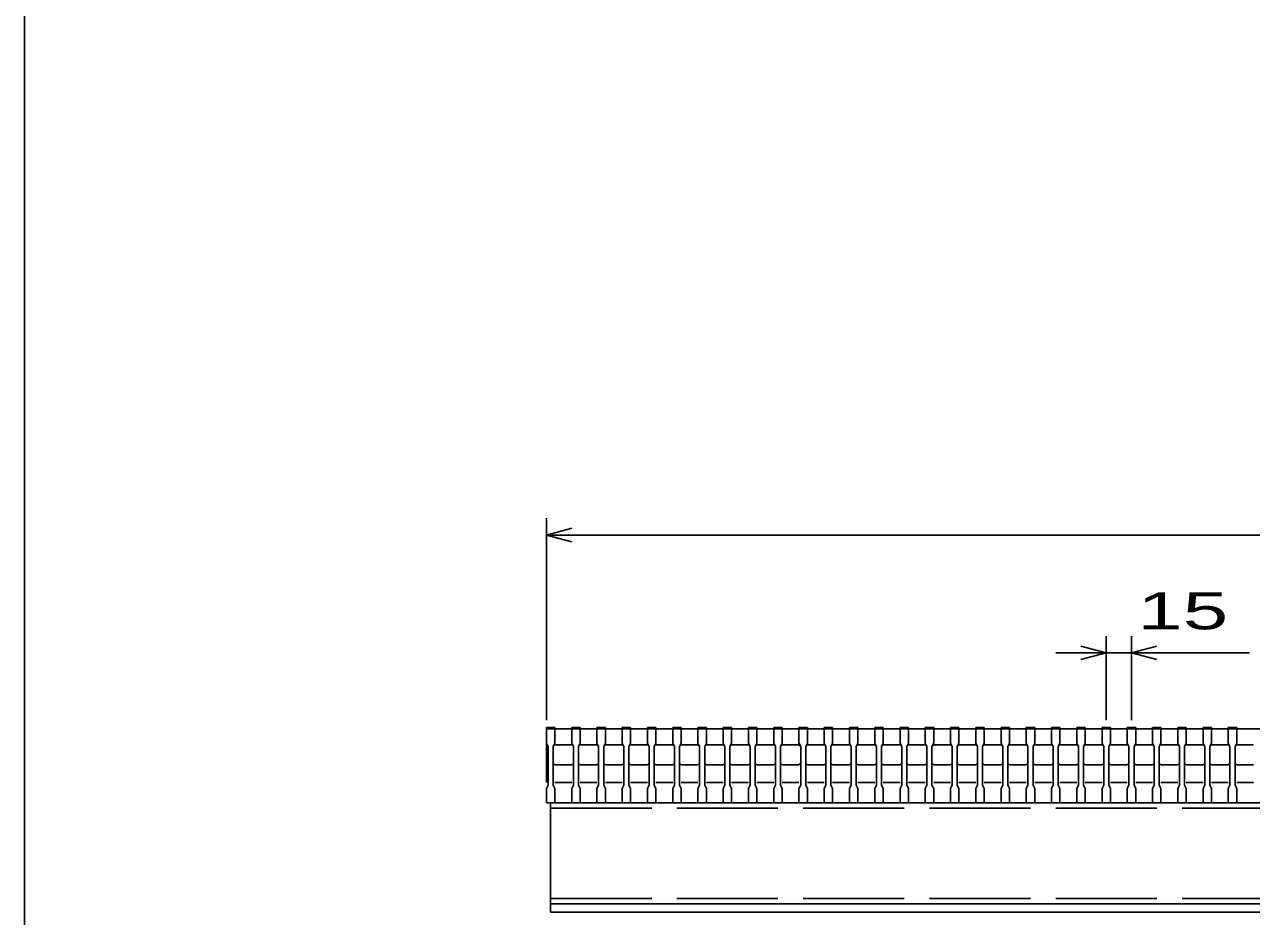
# Model space of a CAD drawing. Units: millimetres, scale not verified. Extents: x -1820 to 1731, y -1282 to 1054.
# Drawn here: x -1729 to -1000, y -654 to -124 of the extents above; entities that cross this region are included whole.
import ezdxf
from ezdxf.enums import TextEntityAlignment as Align

# ---------------------------------------------------------------- set-up
doc = ezdxf.new("R2010")
doc.units = ezdxf.units.MM
doc.header["$LTSCALE"] = 10
doc.linetypes.add('DASHED', pattern=[7.5, 6, -1.5])
for name, color, linetype, lineweight in [('0_2', 150, 'Continuous', 25), ('16', 3, 'Continuous', 25), ('22', 4, 'Continuous', 25)]:
    doc.layers.add(name, color=color, linetype=linetype, lineweight=lineweight)
doc.styles.add('ベクトル', font='')
doc.styles.get('ベクトル').set_extended_font_data('ベクトル')

msp = doc.modelspace()

# ---------------------------------------------------------------- linework, layer by layer
at = {"layer": '0_2'}
msp.add_line((-1729, -1146.5), (-1729, 1053.5), dxfattribs=at)
at = {"layer": '16'}
for p, q in [((-1419, -542.5), (-1419, -541.8)), ((-1419, -541.8), (-1414, -541.8)), ((-1419, -542.5), (-1419, -551)), ((-1414, -542.5), (-1419, -542.5)), ((-1419, -542.5), (-1419, -574.5)), ((-1419, -542.5), (-424, -542.5)), ((-1414, -541.8), (-1414, -542.5)), ((-1414, -551), (-1414, -542.5)), ((-1404, -542.5), (-1404, -541.8)), ((-1404, -541.8), (-1399, -541.8)), ((-1404, -542.5), (-1404, -551)), ((-1399, -542.5), (-1404, -542.5)), ((-1399, -541.8), (-1399, -542.5)), ((-1399, -551), (-1399, -542.5)), ((-1389, -542.5), (-1389, -541.8)), ((-1389, -541.8), (-1384, -541.8)), ((-1389, -542.5), (-1389, -551)), ((-1384, -542.5), (-1389, -542.5)), ((-1384, -541.8), (-1384, -542.5)), ((-1384, -551), (-1384, -542.5)), ((-1374, -542.5), (-1374, -541.8)), ((-1374, -541.8), (-1369, -541.8)), ((-1374, -542.5), (-1374, -551)), ((-1369, -542.5), (-1374, -542.5)), ((-1369, -541.8), (-1369, -542.5)), ((-1369, -551), (-1369, -542.5)), ((-1359, -542.5), (-1359, -541.8)), ((-1359, -541.8), (-1354, -541.8)), ((-1359, -542.5), (-1359, -551)), ((-1354, -542.5), (-1359, -542.5)), ((-1354, -541.8), (-1354, -542.5)), ((-1354, -551), (-1354, -542.5)), ((-1344, -542.5), (-1344, -541.8)), ((-1344, -541.8), (-1339, -541.8)), ((-1344, -542.5), (-1344, -551)), ((-1339, -542.5), (-1344, -542.5)), ((-1339, -541.8), (-1339, -542.5)), ((-1339, -551), (-1339, -542.5)), ((-1329, -542.5), (-1329, -541.8)), ((-1329, -541.8), (-1324, -541.8)), ((-1329, -542.5), (-1329, -551)), ((-1324, -542.5), (-1329, -542.5)), ((-1324, -541.8), (-1324, -542.5)), ((-1324, -551), (-1324, -542.5)), ((-1314, -542.5), (-1314, -541.8)), ((-1314, -541.8), (-1309, -541.8)), ((-1314, -542.5), (-1314, -551)), ((-1309, -542.5), (-1314, -542.5)), ((-1309, -541.8), (-1309, -542.5)), ((-1309, -551), (-1309, -542.5)), ((-1299, -542.5), (-1299, -541.8)), ((-1299, -541.8), (-1294, -541.8)), ((-1299, -542.5), (-1299, -551)), ((-1294, -542.5), (-1299, -542.5)), ((-1294, -541.8), (-1294, -542.5)), ((-1294, -551), (-1294, -542.5)), ((-1284, -542.5), (-1284, -541.8)), ((-1284, -541.8), (-1279, -541.8)), ((-1284, -542.5), (-1284, -551)), ((-1279, -542.5), (-1284, -542.5)), ((-1279, -541.8), (-1279, -542.5)), ((-1279, -551), (-1279, -542.5)), ((-1269, -542.5), (-1269, -541.8)), ((-1269, -541.8), (-1264, -541.8)), ((-1269, -542.5), (-1269, -551)), ((-1264, -542.5), (-1269, -542.5)), ((-1264, -541.8), (-1264, -542.5)), ((-1264, -551), (-1264, -542.5)), ((-1254, -542.5), (-1254, -541.8)), ((-1254, -541.8), (-1249, -541.8)), ((-1254, -542.5), (-1254, -551)), ((-1249, -542.5), (-1254, -542.5)), ((-1249, -541.8), (-1249, -542.5)), ((-1249, -551), (-1249, -542.5)), ((-1239, -542.5), (-1239, -541.8)), ((-1239, -541.8), (-1234, -541.8)), ((-1239, -542.5), (-1239, -551)), ((-1234, -542.5), (-1239, -542.5)), ((-1234, -541.8), (-1234, -542.5)), ((-1234, -551), (-1234, -542.5)), ((-1224, -542.5), (-1224, -541.8)), ((-1224, -541.8), (-1219, -541.8)), ((-1224, -542.5), (-1224, -551)), ((-1219, -542.5), (-1224, -542.5)), ((-1219, -541.8), (-1219, -542.5)), ((-1219, -551), (-1219, -542.5)), ((-1209, -542.5), (-1209, -541.8)), ((-1209, -541.8), (-1204, -541.8)), ((-1209, -542.5), (-1209, -551)), ((-1204, -542.5), (-1209, -542.5)), ((-1204, -541.8), (-1204, -542.5)), ((-1204, -551), (-1204, -542.5)), ((-1194, -542.5), (-1194, -541.8)), ((-1194, -541.8), (-1189, -541.8)), ((-1194, -542.5), (-1194, -551)), ((-1189, -542.5), (-1194, -542.5)), ((-1189, -541.8), (-1189, -542.5)), ((-1189, -551), (-1189, -542.5)), ((-1179, -542.5), (-1179, -541.8)), ((-1179, -541.8), (-1174, -541.8)), ((-1179, -542.5), (-1179, -551)), ((-1174, -542.5), (-1179, -542.5)), ((-1174, -541.8), (-1174, -542.5)), ((-1174, -551), (-1174, -542.5)), ((-1164, -542.5), (-1164, -541.8)), ((-1164, -541.8), (-1159, -541.8)), ((-1164, -542.5), (-1164, -551)), ((-1159, -542.5), (-1164, -542.5)), ((-1159, -541.8), (-1159, -542.5)), ((-1159, -551), (-1159, -542.5)), ((-1149, -542.5), (-1149, -541.8)), ((-1149, -541.8), (-1144, -541.8)), ((-1149, -542.5), (-1149, -551)), ((-1144, -542.5), (-1149, -542.5)), ((-1144, -541.8), (-1144, -542.5)), ((-1144, -551), (-1144, -542.5)), ((-1134, -542.5), (-1134, -541.8)), ((-1134, -541.8), (-1129, -541.8)), ((-1134, -542.5), (-1134, -551)), ((-1129, -542.5), (-1134, -542.5)), ((-1129, -541.8), (-1129, -542.5)), ((-1129, -551), (-1129, -542.5)), ((-1119, -542.5), (-1119, -541.8)), ((-1119, -541.8), (-1114, -541.8)), ((-1119, -542.5), (-1119, -551)), ((-1114, -542.5), (-1119, -542.5)), ((-1114, -541.8), (-1114, -542.5)), ((-1114, -551), (-1114, -542.5)), ((-1104, -542.5), (-1104, -541.8)), ((-1104, -541.8), (-1099, -541.8)), ((-1104, -542.5), (-1104, -551)), ((-1099, -542.5), (-1104, -542.5)), ((-1099, -541.8), (-1099, -542.5)), ((-1099, -551), (-1099, -542.5)), ((-1089, -542.5), (-1089, -541.8)), ((-1089, -541.8), (-1084, -541.8)), ((-1089, -542.5), (-1089, -551)), ((-1084, -542.5), (-1089, -542.5)), ((-1084, -541.8), (-1084, -542.5)), ((-1084, -551), (-1084, -542.5)), ((-1074, -542.5), (-1074, -541.8)), ((-1074, -541.8), (-1069, -541.8)), ((-1074, -542.5), (-1074, -551)), ((-1069, -542.5), (-1074, -542.5)), ((-1069, -541.8), (-1069, -542.5)), ((-1069, -551), (-1069, -542.5)), ((-1059, -542.5), (-1059, -541.8)), ((-1059, -541.8), (-1054, -541.8)), ((-1059, -542.5), (-1059, -551)), ((-1054, -542.5), (-1059, -542.5)), ((-1054, -541.8), (-1054, -542.5)), ((-1054, -551), (-1054, -542.5)), ((-1044, -542.5), (-1044, -541.8)), ((-1044, -541.8), (-1039, -541.8)), ((-1044, -542.5), (-1044, -551)), ((-1039, -542.5), (-1044, -542.5)), ((-1039, -541.8), (-1039, -542.5)), ((-1039, -551), (-1039, -542.5)), ((-1029, -542.5), (-1029, -541.8)), ((-1029, -541.8), (-1024, -541.8)), ((-1029, -542.5), (-1029, -551)), ((-1024, -542.5), (-1029, -542.5)), ((-1024, -541.8), (-1024, -542.5)), ((-1024, -551), (-1024, -542.5)), ((-1014, -542.5), (-1014, -541.8)), ((-1014, -541.8), (-1009, -541.8)), ((-1014, -542.5), (-1014, -551)), ((-1009, -542.5), (-1014, -542.5)), ((-1009, -541.8), (-1009, -542.5)), ((-1009, -551), (-1009, -542.5)), ((-1419, -551), (-1418, -553)), ((-1418, -553), (-1418, -576)), ((-1415, -553), (-1414, -551)), ((-1415, -553), (-1414, -552)), ((-1415, -576), (-1415, -553)), ((-1414, -552), (-1404, -552)), ((-1404, -551), (-1403, -553)), ((-1404, -552), (-1403, -553)), ((-1403, -553), (-1403, -576)), ((-1400, -553), (-1399, -551)), ((-1400, -553), (-1399, -552)), ((-1400, -576), (-1400, -553)), ((-1399, -552), (-1389, -552)), ((-1389, -551), (-1388, -553)), ((-1389, -552), (-1388, -553)), ((-1388, -553), (-1388, -576)), ((-1385, -553), (-1384, -551)), ((-1385, -553), (-1384, -552)), ((-1385, -576), (-1385, -553)), ((-1384, -552), (-1374, -552)), ((-1374, -551), (-1373, -553)), ((-1374, -552), (-1373, -553)), ((-1373, -553), (-1373, -576)), ((-1370, -553), (-1369, -551)), ((-1370, -553), (-1369, -552)), ((-1370, -576), (-1370, -553)), ((-1369, -552), (-1359, -552)), ((-1359, -551), (-1358, -553)), ((-1359, -552), (-1358, -553)), ((-1358, -553), (-1358, -576)), ((-1355, -553), (-1354, -551)), ((-1355, -553), (-1354, -552)), ((-1355, -576), (-1355, -553)), ((-1354, -552), (-1344, -552)), ((-1344, -551), (-1343, -553)), ((-1344, -552), (-1343, -553)), ((-1343, -553), (-1343, -576)), ((-1340, -553), (-1339, -551)), ((-1340, -553), (-1339, -552)), ((-1340, -576), (-1340, -553)), ((-1339, -552), (-1329, -552)), ((-1329, -551), (-1328, -553)), ((-1329, -552), (-1328, -553)), ((-1328, -553), (-1328, -576)), ((-1325, -553), (-1324, -551)), ((-1325, -553), (-1324, -552)), ((-1325, -576), (-1325, -553)), ((-1324, -552), (-1314, -552)), ((-1314, -551), (-1313, -553)), ((-1314, -552), (-1313, -553)), ((-1313, -553), (-1313, -576)), ((-1310, -553), (-1309, -551)), ((-1310, -553), (-1309, -552)), ((-1310, -576), (-1310, -553)), ((-1309, -552), (-1299, -552)), ((-1299, -551), (-1298, -553)), ((-1299, -552), (-1298, -553)), ((-1298, -553), (-1298, -576)), ((-1295, -553), (-1294, -551)), ((-1295, -553), (-1294, -552)), ((-1295, -576), (-1295, -553)), ((-1294, -552), (-1284, -552)), ((-1284, -551), (-1283, -553)), ((-1284, -552), (-1283, -553)), ((-1283, -553), (-1283, -576)), ((-1280, -553), (-1279, -551)), ((-1280, -553), (-1279, -552)), ((-1280, -576), (-1280, -553)), ((-1279, -552), (-1269, -552)), ((-1269, -551), (-1268, -553)), ((-1269, -552), (-1268, -553)), ((-1268, -553), (-1268, -576)), ((-1265, -553), (-1264, -551)), ((-1265, -553), (-1264, -552)), ((-1265, -576), (-1265, -553)), ((-1264, -552), (-1254, -552)), ((-1254, -551), (-1253, -553)), ((-1254, -552), (-1253, -553)), ((-1253, -553), (-1253, -576)), ((-1250, -553), (-1249, -551)), ((-1250, -553), (-1249, -552)), ((-1250, -576), (-1250, -553)), ((-1249, -552), (-1239, -552)), ((-1239, -551), (-1238, -553)), ((-1239, -552), (-1238, -553)), ((-1238, -553), (-1238, -576)), ((-1235, -553), (-1234, -551)), ((-1235, -553), (-1234, -552)), ((-1235, -576), (-1235, -553)), ((-1234, -552), (-1224, -552)), ((-1224, -551), (-1223, -553)), ((-1224, -552), (-1223, -553)), ((-1223, -553), (-1223, -576)), ((-1220, -553), (-1219, -551)), ((-1220, -553), (-1219, -552)), ((-1220, -576), (-1220, -553)), ((-1219, -552), (-1209, -552)), ((-1209, -551), (-1208, -553)), ((-1209, -552), (-1208, -553)), ((-1208, -553), (-1208, -576)), ((-1205, -553), (-1204, -551)), ((-1205, -553), (-1204, -552)), ((-1205, -576), (-1205, -553)), ((-1204, -552), (-1194, -552)), ((-1194, -551), (-1193, -553)), ((-1194, -552), (-1193, -553)), ((-1193, -553), (-1193, -576)), ((-1190, -553), (-1189, -551)), ((-1190, -553), (-1189, -552)), ((-1190, -576), (-1190, -553)), ((-1189, -552), (-1179, -552)), ((-1179, -551), (-1178, -553)), ((-1179, -552), (-1178, -553)), ((-1178, -553), (-1178, -576)), ((-1175, -553), (-1174, -551)), ((-1175, -553), (-1174, -552)), ((-1175, -576), (-1175, -553)), ((-1174, -552), (-1164, -552)), ((-1164, -551), (-1163, -553)), ((-1164, -552), (-1163, -553)), ((-1163, -553), (-1163, -576)), ((-1160, -553), (-1159, -551)), ((-1160, -553), (-1159, -552)), ((-1160, -576), (-1160, -553)), ((-1159, -552), (-1149, -552)), ((-1149, -551), (-1148, -553)), ((-1149, -552), (-1148, -553)), ((-1148, -553), (-1148, -576)), ((-1145, -553), (-1144, -551)), ((-1145, -553), (-1144, -552)), ((-1145, -576), (-1145, -553)), ((-1144, -552), (-1134, -552)), ((-1134, -551), (-1133, -553)), ((-1134, -552), (-1133, -553)), ((-1133, -553), (-1133, -576)), ((-1130, -553), (-1129, -551)), ((-1130, -553), (-1129, -552)), ((-1130, -576), (-1130, -553)), ((-1129, -552), (-1119, -552)), ((-1119, -551), (-1118, -553)), ((-1119, -552), (-1118, -553)), ((-1118, -553), (-1118, -576)), ((-1115, -553), (-1114, -551)), ((-1115, -553), (-1114, -552)), ((-1115, -576), (-1115, -553)), ((-1114, -552), (-1104, -552)), ((-1104, -551), (-1103, -553)), ((-1104, -552), (-1103, -553)), ((-1103, -553), (-1103, -576)), ((-1100, -553), (-1099, -551)), ((-1100, -553), (-1099, -552)), ((-1100, -576), (-1100, -553)), ((-1099, -552), (-1089, -552)), ((-1089, -551), (-1088, -553)), ((-1089, -552), (-1088, -553)), ((-1088, -553), (-1088, -576)), ((-1085, -553), (-1084, -551)), ((-1085, -553), (-1084, -552)), ((-1085, -576), (-1085, -553)), ((-1084, -552), (-1074, -552)), ((-1074, -551), (-1073, -553)), ((-1074, -552), (-1073, -553)), ((-1073, -553), (-1073, -576)), ((-1070, -553), (-1069, -551)), ((-1070, -553), (-1069, -552)), ((-1070, -576), (-1070, -553)), ((-1069, -552), (-1059, -552)), ((-1059, -551), (-1058, -553)), ((-1059, -552), (-1058, -553)), ((-1058, -553), (-1058, -576)), ((-1055, -553), (-1054, -551)), ((-1055, -553), (-1054, -552)), ((-1055, -576), (-1055, -553)), ((-1054, -552), (-1044, -552)), ((-1044, -551), (-1043, -553)), ((-1044, -552), (-1043, -553)), ((-1043, -553), (-1043, -576)), ((-1040, -553), (-1039, -551)), ((-1040, -553), (-1039, -552)), ((-1040, -576), (-1040, -553)), ((-1039, -552), (-1029, -552)), ((-1029, -551), (-1028, -553)), ((-1029, -552), (-1028, -553)), ((-1028, -553), (-1028, -576)), ((-1025, -553), (-1024, -551)), ((-1025, -553), (-1024, -552)), ((-1025, -576), (-1025, -553)), ((-1024, -552), (-1014, -552)), ((-1014, -551), (-1013, -553)), ((-1014, -552), (-1013, -553)), ((-1013, -553), (-1013, -576)), ((-1010, -553), (-1009, -551)), ((-1010, -553), (-1009, -552)), ((-1010, -576), (-1010, -553)), ((-1009, -552), (-999, -552)), ((-1414, -564), (-1415, -563)), ((-1404, -564), (-1414, -564)), ((-1403, -563), (-1404, -564)), ((-1399, -564), (-1400, -563)), ((-1389, -564), (-1399, -564)), ((-1388, -563), (-1389, -564)), ((-1384, -564), (-1385, -563)), ((-1374, -564), (-1384, -564)), ((-1373, -563), (-1374, -564)), ((-1369, -564), (-1370, -563)), ((-1359, -564), (-1369, -564)), ((-1358, -563), (-1359, -564)), ((-1354, -564), (-1355, -563)), ((-1344, -564), (-1354, -564)), ((-1343, -563), (-1344, -564)), ((-1339, -564), (-1340, -563)), ((-1329, -564), (-1339, -564)), ((-1328, -563), (-1329, -564)), ((-1324, -564), (-1325, -563)), ((-1314, -564), (-1324, -564)), ((-1313, -563), (-1314, -564)), ((-1309, -564), (-1310, -563)), ((-1299, -564), (-1309, -564)), ((-1298, -563), (-1299, -564)), ((-1294, -564), (-1295, -563)), ((-1284, -564), (-1294, -564)), ((-1283, -563), (-1284, -564)), ((-1279, -564), (-1280, -563)), ((-1269, -564), (-1279, -564)), ((-1268, -563), (-1269, -564)), ((-1264, -564), (-1265, -563)), ((-1254, -564), (-1264, -564)), ((-1253, -563), (-1254, -564)), ((-1249, -564), (-1250, -563)), ((-1239, -564), (-1249, -564)), ((-1238, -563), (-1239, -564)), ((-1234, -564), (-1235, -563)), ((-1224, -564), (-1234, -564)), ((-1223, -563), (-1224, -564)), ((-1219, -564), (-1220, -563)), ((-1209, -564), (-1219, -564)), ((-1208, -563), (-1209, -564)), ((-1204, -564), (-1205, -563)), ((-1194, -564), (-1204, -564)), ((-1193, -563), (-1194, -564)), ((-1189, -564), (-1190, -563)), ((-1179, -564), (-1189, -564)), ((-1178, -563), (-1179, -564)), ((-1174, -564), (-1175, -563)), ((-1164, -564), (-1174, -564)), ((-1163, -563), (-1164, -564)), ((-1159, -564), (-1160, -563)), ((-1149, -564), (-1159, -564)), ((-1148, -563), (-1149, -564)), ((-1144, -564), (-1145, -563)), ((-1134, -564), (-1144, -564)), ((-1133, -563), (-1134, -564)), ((-1129, -564), (-1130, -563)), ((-1119, -564), (-1129, -564)), ((-1118, -563), (-1119, -564)), ((-1114, -564), (-1115, -563)), ((-1104, -564), (-1114, -564)), ((-1103, -563), (-1104, -564)), ((-1099, -564), (-1100, -563)), ((-1089, -564), (-1099, -564)), ((-1088, -563), (-1089, -564)), ((-1084, -564), (-1085, -563)), ((-1074, -564), (-1084, -564)), ((-1073, -563), (-1074, -564)), ((-1069, -564), (-1070, -563)), ((-1059, -564), (-1069, -564)), ((-1058, -563), (-1059, -564)), ((-1054, -564), (-1055, -563)), ((-1044, -564), (-1054, -564)), ((-1043, -563), (-1044, -564)), ((-1039, -564), (-1040, -563)), ((-1029, -564), (-1039, -564)), ((-1028, -563), (-1029, -564)), ((-1024, -564), (-1025, -563)), ((-1014, -564), (-1024, -564)), ((-1013, -563), (-1014, -564)), ((-1009, -564), (-1010, -563)), ((-999, -564), (-1009, -564)), ((-1414, -574.5), (-1404, -574.5)), ((-1399, -574.5), (-1389, -574.5)), ((-1384, -574.5), (-1374, -574.5)), ((-1369, -574.5), (-1359, -574.5)), ((-1354, -574.5), (-1344, -574.5)), ((-1339, -574.5), (-1329, -574.5)), ((-1324, -574.5), (-1314, -574.5)), ((-1309, -574.5), (-1299, -574.5)), ((-1294, -574.5), (-1284, -574.5)), ((-1279, -574.5), (-1269, -574.5)), ((-1264, -574.5), (-1254, -574.5)), ((-1249, -574.5), (-1239, -574.5)), ((-1234, -574.5), (-1224, -574.5)), ((-1219, -574.5), (-1209, -574.5)), ((-1204, -574.5), (-1194, -574.5)), ((-1189, -574.5), (-1179, -574.5)), ((-1174, -574.5), (-1164, -574.5)), ((-1159, -574.5), (-1149, -574.5)), ((-1144, -574.5), (-1134, -574.5)), ((-1129, -574.5), (-1119, -574.5)), ((-1114, -574.5), (-1104, -574.5)), ((-1099, -574.5), (-1089, -574.5)), ((-1084, -574.5), (-1074, -574.5)), ((-1069, -574.5), (-1059, -574.5)), ((-1054, -574.5), (-1044, -574.5)), ((-1039, -574.5), (-1029, -574.5)), ((-1024, -574.5), (-1014, -574.5)), ((-1009, -574.5), (-999, -574.5)), ((-1418, -576), (-1419, -578)), ((-1419, -578), (-1419, -586.5)), ((-1414, -578), (-1415, -576)), ((-1414, -586.5), (-1414, -578)), ((-1403, -576), (-1404, -578)), ((-1404, -578), (-1404, -586.5)), ((-1399, -578), (-1400, -576)), ((-1399, -586.5), (-1399, -578)), ((-1388, -576), (-1389, -578)), ((-1389, -578), (-1389, -586.5)), ((-1384, -578), (-1385, -576)), ((-1384, -586.5), (-1384, -578)), ((-1373, -576), (-1374, -578)), ((-1374, -578), (-1374, -586.5)), ((-1369, -578), (-1370, -576)), ((-1369, -586.5), (-1369, -578)), ((-1358, -576), (-1359, -578)), ((-1359, -578), (-1359, -586.5)), ((-1354, -578), (-1355, -576)), ((-1354, -586.5), (-1354, -578)), ((-1343, -576), (-1344, -578)), ((-1344, -578), (-1344, -586.5)), ((-1339, -578), (-1340, -576)), ((-1339, -586.5), (-1339, -578)), ((-1328, -576), (-1329, -578)), ((-1329, -578), (-1329, -586.5)), ((-1324, -578), (-1325, -576)), ((-1324, -586.5), (-1324, -578)), ((-1313, -576), (-1314, -578)), ((-1314, -578), (-1314, -586.5)), ((-1309, -578), (-1310, -576)), ((-1309, -586.5), (-1309, -578)), ((-1298, -576), (-1299, -578)), ((-1299, -578), (-1299, -586.5)), ((-1294, -578), (-1295, -576)), ((-1294, -586.5), (-1294, -578)), ((-1283, -576), (-1284, -578)), ((-1284, -578), (-1284, -586.5)), ((-1279, -578), (-1280, -576)), ((-1279, -586.5), (-1279, -578)), ((-1268, -576), (-1269, -578)), ((-1269, -578), (-1269, -586.5)), ((-1264, -578), (-1265, -576)), ((-1264, -586.5), (-1264, -578)), ((-1253, -576), (-1254, -578)), ((-1254, -578), (-1254, -586.5)), ((-1249, -578), (-1250, -576)), ((-1249, -586.5), (-1249, -578)), ((-1238, -576), (-1239, -578)), ((-1239, -578), (-1239, -586.5)), ((-1234, -578), (-1235, -576)), ((-1234, -586.5), (-1234, -578)), ((-1223, -576), (-1224, -578)), ((-1224, -578), (-1224, -586.5)), ((-1219, -578), (-1220, -576)), ((-1219, -586.5), (-1219, -578)), ((-1208, -576), (-1209, -578)), ((-1209, -578), (-1209, -586.5)), ((-1204, -578), (-1205, -576)), ((-1204, -586.5), (-1204, -578)), ((-1193, -576), (-1194, -578)), ((-1194, -578), (-1194, -586.5)), ((-1189, -578), (-1190, -576)), ((-1189, -586.5), (-1189, -578)), ((-1178, -576), (-1179, -578)), ((-1179, -578), (-1179, -586.5)), ((-1174, -578), (-1175, -576)), ((-1174, -586.5), (-1174, -578)), ((-1163, -576), (-1164, -578)), ((-1164, -578), (-1164, -586.5)), ((-1159, -578), (-1160, -576)), ((-1159, -586.5), (-1159, -578)), ((-1148, -576), (-1149, -578)), ((-1149, -578), (-1149, -586.5)), ((-1144, -578), (-1145, -576)), ((-1144, -586.5), (-1144, -578)), ((-1133, -576), (-1134, -578)), ((-1134, -578), (-1134, -586.5)), ((-1129, -578), (-1130, -576)), ((-1129, -586.5), (-1129, -578)), ((-1118, -576), (-1119, -578)), ((-1119, -578), (-1119, -586.5)), ((-1114, -578), (-1115, -576)), ((-1114, -586.5), (-1114, -578)), ((-1103, -576), (-1104, -578)), ((-1104, -578), (-1104, -586.5)), ((-1099, -578), (-1100, -576)), ((-1099, -586.5), (-1099, -578)), ((-1088, -576), (-1089, -578)), ((-1089, -578), (-1089, -586.5)), ((-1084, -578), (-1085, -576)), ((-1084, -586.5), (-1084, -578)), ((-1073, -576), (-1074, -578)), ((-1074, -578), (-1074, -586.5)), ((-1069, -578), (-1070, -576)), ((-1069, -586.5), (-1069, -578)), ((-1058, -576), (-1059, -578)), ((-1059, -578), (-1059, -586.5)), ((-1054, -578), (-1055, -576)), ((-1054, -586.5), (-1054, -578)), ((-1043, -576), (-1044, -578)), ((-1044, -578), (-1044, -586.5)), ((-1039, -578), (-1040, -576)), ((-1039, -586.5), (-1039, -578)), ((-1028, -576), (-1029, -578)), ((-1029, -578), (-1029, -586.5)), ((-1024, -578), (-1025, -576)), ((-1024, -586.5), (-1024, -578)), ((-1013, -576), (-1014, -578)), ((-1014, -578), (-1014, -586.5)), ((-1009, -578), (-1010, -576)), ((-1009, -586.5), (-1009, -578)), ((-1419, -586.5), (-1414, -586.5)), ((-1416.5, -586.5), (-426.5, -586.5)), ((-1416.5, -646.5), (-1416.5, -586.5)), ((-1404, -586.5), (-1399, -586.5)), ((-1389, -586.5), (-1384, -586.5)), ((-1374, -586.5), (-1369, -586.5)), ((-1359, -586.5), (-1354, -586.5)), ((-1344, -586.5), (-1339, -586.5)), ((-1329, -586.5), (-1324, -586.5)), ((-1314, -586.5), (-1309, -586.5)), ((-1299, -586.5), (-1294, -586.5)), ((-1284, -586.5), (-1279, -586.5)), ((-1269, -586.5), (-1264, -586.5)), ((-1254, -586.5), (-1249, -586.5)), ((-1239, -586.5), (-1234, -586.5)), ((-1224, -586.5), (-1219, -586.5)), ((-1209, -586.5), (-1204, -586.5)), ((-1194, -586.5), (-1189, -586.5)), ((-1179, -586.5), (-1174, -586.5)), ((-1164, -586.5), (-1159, -586.5)), ((-1149, -586.5), (-1144, -586.5)), ((-1134, -586.5), (-1129, -586.5)), ((-1119, -586.5), (-1114, -586.5)), ((-1104, -586.5), (-1099, -586.5)), ((-1089, -586.5), (-1084, -586.5)), ((-1074, -586.5), (-1069, -586.5)), ((-1059, -586.5), (-1054, -586.5)), ((-1044, -586.5), (-1039, -586.5)), ((-1029, -586.5), (-1024, -586.5)), ((-1014, -586.5), (-1009, -586.5)), ((-426.5, -646.5), (-1416.5, -646.5)), ((-1416.5, -646.5), (-1416.5, -651.5)), ((-426.5, -646.5), (-1416.5, -646.5)), ((-1416.5, -651.5), (-426.5, -651.5))]:
    msp.add_line(p, q, dxfattribs=at)
at = {"layer": '16', "linetype": 'DASHED'}
for p, q in [((-1416.5, -589.7), (-426.5, -589.7)), ((-1416.5, -643.3), (-426.5, -643.3))]:
    msp.add_line(p, q, dxfattribs=at)
at = {"layer": '22'}
for p, q in [((-1419, -537.5), (-1419, -417.5)), ((-1419, -427.5), (-1404, -423.5)), ((-1404, -431.5), (-1419, -427.5)), ((-1419, -427.5), (-424, -427.5)), ((-1086.5, -537.5), (-1086.5, -487.5)), ((-1071.5, -487.5), (-1071.5, -537.5)), ((-1086.5, -497.5), (-1101.5, -493.5)), ((-1071.5, -497.5), (-1056.5, -493.5)), ((-1086.5, -497.5), (-1116.5, -497.5)), ((-1101.5, -501.5), (-1086.5, -497.5)), ((-1086.5, -497.5), (-1071.5, -497.5)), ((-1056.5, -501.5), (-1071.5, -497.5)), ((-1071.5, -497.5), (-1001.5, -497.5))]:
    msp.add_line(p, q, dxfattribs=at)

# ---------------------------------------------------------------- texts
at = {"layer": '22', "color": 2, "style": 'ベクトル', "width": 1.65}
msp.add_text(' 15 ', height=21.99, dxfattribs=at).set_placement((-1081.5, -472.5), align=Align.MIDDLE_LEFT)

doc.saveas('drawing.dxf')
